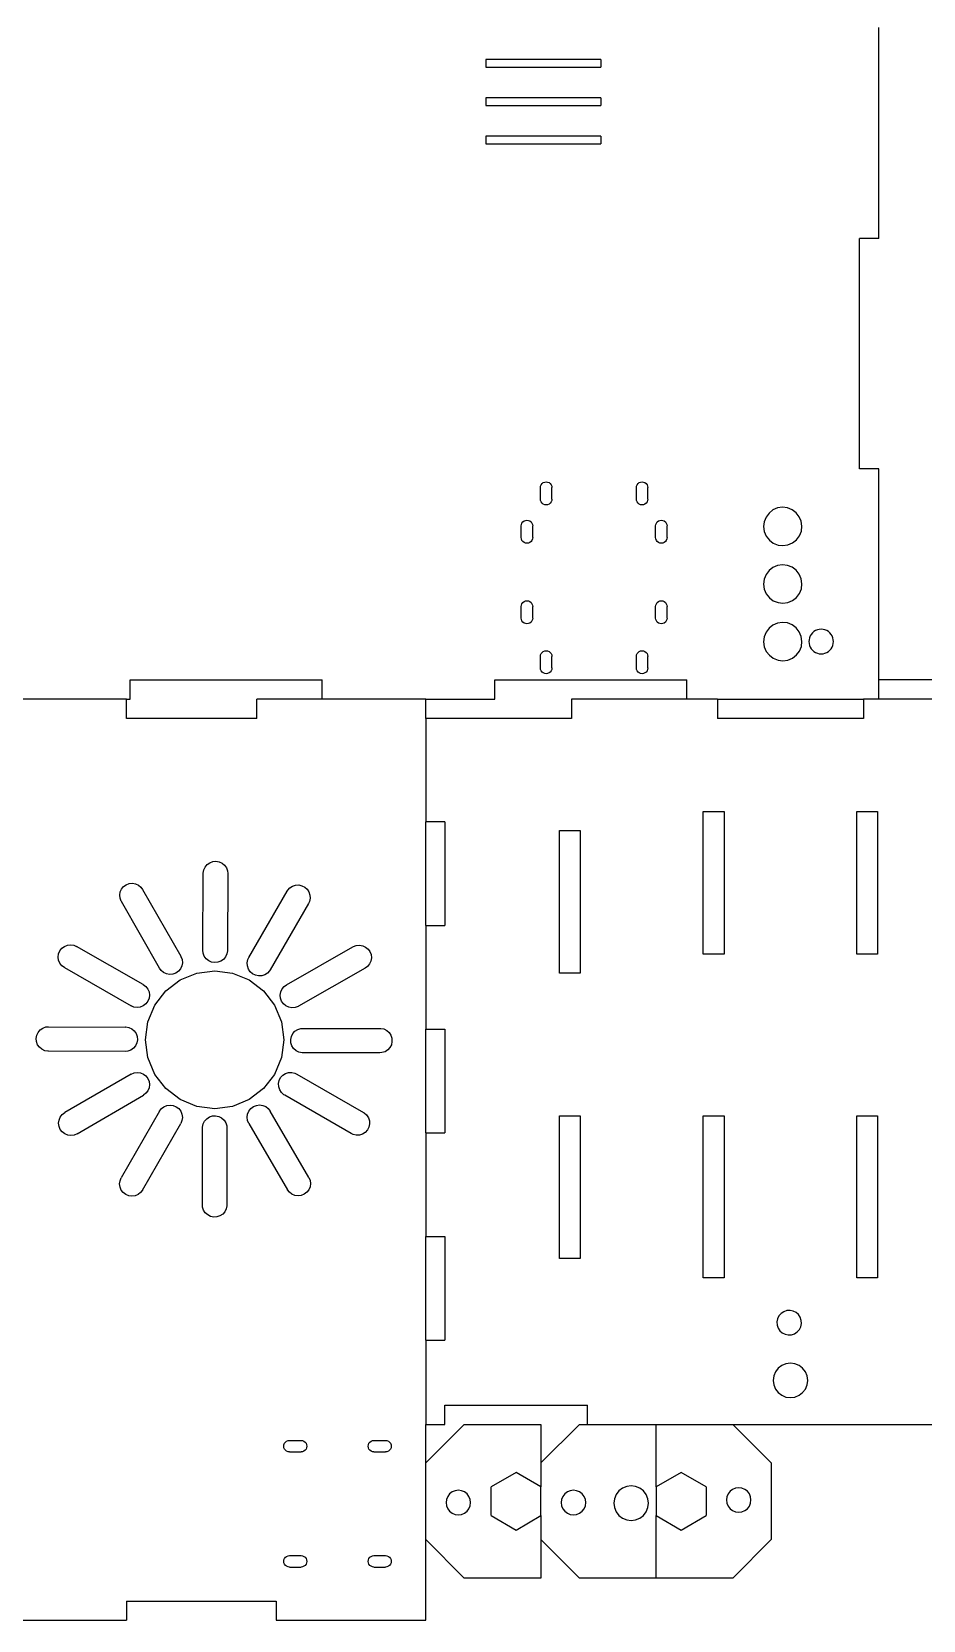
# Model space of a CAD drawing. Extents: x -1052 to 479, y -429 to 486.
# Drawn here: x -285.3 to -53.1, y -429.3 to -15.4 of the extents above; entities that cross this region are included whole.
import ezdxf

# ---------------------------------------------------------------- set-up
doc = ezdxf.new("R2010")
doc.units = 0
doc.layers.get('0').update_dxf_attribs({"linetype": 'CONTINUOUS'})

msp = doc.modelspace()

# ---------------------------------------------------------------- linework, layer by layer
for p, q in [((-64.68, -69.27), (-64.68, -14.27)), ((-137.08, -22.57), (-167.08, -22.57)), ((-167.08, -22.57), (-167.08, -24.57)), ((-167.08, -24.57), (-137.08, -24.57)), ((-137.08, -22.57), (-137.08, -24.57)), ((-137.08, -32.57), (-167.08, -32.57)), ((-167.08, -32.57), (-167.08, -34.57)), ((-137.08, -32.57), (-137.08, -34.57)), ((-167.08, -34.57), (-137.08, -34.57)), ((-167.08, -42.57), (-167.08, -44.57)), ((-137.08, -42.57), (-167.08, -42.57)), ((-167.08, -44.57), (-137.08, -44.57)), ((-137.08, -42.57), (-137.08, -44.57)), ((-69.68, -129.27), (-69.68, -69.27)), ((-64.68, -69.27), (-69.68, -69.27)), ((-64.68, -129.27), (-69.68, -129.27)), ((-64.68, -184.27), (-64.68, -129.27)), ((-152.83, -134.14), (-152.77, -133.75)), ((-152.83, -137.14), (-152.83, -134.14)), ((-152.77, -133.75), (-152.62, -133.39)), ((-152.62, -133.39), (-152.39, -133.08)), ((-152.39, -133.08), (-152.08, -132.84)), ((-152.08, -132.84), (-151.71, -132.69)), ((-151.71, -132.69), (-151.33, -132.64)), ((-151.33, -132.64), (-150.94, -132.69)), ((-150.94, -132.69), (-150.58, -132.84)), ((-150.58, -132.84), (-150.26, -133.08)), ((-150.26, -133.08), (-150.03, -133.39)), ((-150.03, -133.39), (-149.88, -133.75)), ((-149.88, -133.75), (-149.83, -134.14)), ((-149.83, -137.14), (-149.83, -134.14)), ((-127.83, -134.14), (-127.77, -133.75)), ((-127.83, -137.14), (-127.83, -134.14)), ((-127.77, -133.75), (-127.62, -133.39)), ((-127.62, -133.39), (-127.39, -133.08)), ((-127.39, -133.08), (-127.08, -132.84)), ((-127.08, -132.84), (-126.71, -132.69)), ((-126.71, -132.69), (-126.33, -132.64)), ((-126.33, -132.64), (-125.94, -132.69)), ((-125.94, -132.69), (-125.58, -132.84)), ((-125.58, -132.84), (-125.26, -133.08)), ((-125.26, -133.08), (-125.03, -133.39)), ((-125.03, -133.39), (-124.88, -133.75)), ((-124.88, -133.75), (-124.83, -134.14)), ((-124.83, -137.14), (-124.83, -134.14)), ((-152.77, -137.53), (-152.83, -137.14)), ((-152.62, -137.89), (-152.77, -137.53)), ((-152.39, -138.2), (-152.62, -137.89)), ((-152.08, -138.44), (-152.39, -138.2)), ((-151.71, -138.59), (-152.08, -138.44)), ((-151.33, -138.64), (-151.71, -138.59)), ((-150.94, -138.59), (-151.33, -138.64)), ((-150.58, -138.44), (-150.94, -138.59)), ((-150.26, -138.2), (-150.58, -138.44)), ((-150.03, -137.89), (-150.26, -138.2)), ((-149.88, -137.53), (-150.03, -137.89)), ((-149.83, -137.14), (-149.88, -137.53)), ((-127.77, -137.53), (-127.83, -137.14)), ((-127.62, -137.89), (-127.77, -137.53)), ((-127.39, -138.2), (-127.62, -137.89)), ((-127.08, -138.44), (-127.39, -138.2)), ((-126.71, -138.59), (-127.08, -138.44)), ((-126.33, -138.64), (-126.71, -138.59)), ((-125.94, -138.59), (-126.33, -138.64)), ((-125.58, -138.44), (-125.94, -138.59)), ((-125.26, -138.2), (-125.58, -138.44)), ((-125.03, -137.89), (-125.26, -138.2)), ((-124.88, -137.53), (-125.03, -137.89)), ((-124.83, -137.14), (-124.88, -137.53)), ((-92.23, -139.96), (-93.25, -140.77)), ((-91.03, -139.45), (-92.23, -139.96)), ((-89.73, -139.27), (-91.03, -139.45)), ((-88.44, -139.42), (-89.73, -139.27)), ((-87.23, -139.91), (-88.44, -139.42)), ((-86.18, -140.69), (-87.23, -139.91)), ((-85.38, -141.72), (-86.18, -140.69)), ((-157.83, -144.14), (-157.77, -143.75)), ((-157.83, -147.14), (-157.83, -144.14)), ((-157.77, -143.75), (-157.62, -143.39)), ((-157.62, -143.39), (-157.39, -143.08)), ((-157.39, -143.08), (-157.08, -142.84)), ((-157.08, -142.84), (-156.71, -142.69)), ((-156.71, -142.69), (-156.33, -142.64)), ((-156.33, -142.64), (-155.94, -142.69)), ((-155.94, -142.69), (-155.58, -142.84)), ((-155.58, -142.84), (-155.26, -143.08)), ((-155.26, -143.08), (-155.03, -143.39)), ((-155.03, -143.39), (-154.88, -143.75)), ((-154.88, -143.75), (-154.83, -144.14)), ((-154.83, -147.14), (-154.83, -144.14)), ((-122.83, -144.14), (-122.77, -143.75)), ((-122.83, -147.14), (-122.83, -144.14)), ((-122.77, -143.75), (-122.62, -143.39)), ((-122.62, -143.39), (-122.39, -143.08)), ((-122.39, -143.08), (-122.08, -142.84)), ((-122.08, -142.84), (-121.71, -142.69)), ((-121.71, -142.69), (-121.33, -142.64)), ((-121.33, -142.64), (-120.94, -142.69)), ((-120.94, -142.69), (-120.58, -142.84)), ((-120.58, -142.84), (-120.26, -143.08)), ((-120.26, -143.08), (-120.03, -143.39)), ((-120.03, -143.39), (-119.88, -143.75)), ((-119.88, -143.75), (-119.83, -144.14)), ((-119.83, -147.14), (-119.83, -144.14)), ((-94.52, -143.02), (-94.68, -144.32)), ((-94.68, -144.32), (-94.5, -145.61)), ((-94.04, -141.81), (-94.52, -143.02)), ((-93.25, -140.77), (-94.04, -141.81)), ((-84.87, -142.92), (-85.38, -141.72)), ((-84.68, -144.21), (-84.87, -142.92)), ((-84.84, -145.51), (-84.68, -144.21)), ((-157.77, -147.53), (-157.83, -147.14)), ((-157.62, -147.89), (-157.77, -147.53)), ((-157.39, -148.2), (-157.62, -147.89)), ((-157.08, -148.44), (-157.39, -148.2)), ((-156.71, -148.59), (-157.08, -148.44)), ((-156.33, -148.64), (-156.71, -148.59)), ((-155.94, -148.59), (-156.33, -148.64)), ((-155.58, -148.44), (-155.94, -148.59)), ((-155.26, -148.2), (-155.58, -148.44)), ((-155.03, -147.89), (-155.26, -148.2)), ((-154.88, -147.53), (-155.03, -147.89)), ((-154.83, -147.14), (-154.88, -147.53)), ((-122.77, -147.53), (-122.83, -147.14)), ((-122.62, -147.89), (-122.77, -147.53)), ((-122.39, -148.2), (-122.62, -147.89)), ((-122.08, -148.44), (-122.39, -148.2)), ((-121.71, -148.59), (-122.08, -148.44)), ((-121.33, -148.64), (-121.71, -148.59)), ((-120.94, -148.59), (-121.33, -148.64)), ((-120.58, -148.44), (-120.94, -148.59)), ((-120.26, -148.2), (-120.58, -148.44)), ((-120.03, -147.89), (-120.26, -148.2)), ((-119.88, -147.53), (-120.03, -147.89)), ((-119.83, -147.14), (-119.88, -147.53)), ((-94.5, -145.61), (-93.98, -146.81)), ((-93.98, -146.81), (-93.18, -147.84)), ((-93.18, -147.84), (-92.14, -148.62)), ((-92.14, -148.62), (-90.92, -149.11)), ((-88.34, -149.08), (-87.14, -148.57)), ((-87.14, -148.57), (-86.11, -147.76)), ((-86.11, -147.76), (-85.33, -146.72)), ((-85.33, -146.72), (-84.84, -145.51)), ((-90.92, -149.11), (-89.63, -149.27)), ((-89.63, -149.27), (-88.34, -149.08)), ((-94.04, -156.81), (-94.52, -158.02)), ((-93.25, -155.77), (-94.04, -156.81)), ((-92.23, -154.96), (-93.25, -155.77)), ((-91.03, -154.45), (-92.23, -154.96)), ((-89.73, -154.27), (-91.03, -154.45)), ((-88.44, -154.42), (-89.73, -154.27)), ((-87.23, -154.91), (-88.44, -154.42)), ((-86.18, -155.69), (-87.23, -154.91)), ((-85.38, -156.72), (-86.18, -155.69)), ((-84.87, -157.92), (-85.38, -156.72)), ((-94.52, -158.02), (-94.68, -159.32)), ((-94.68, -159.32), (-94.5, -160.61)), ((-94.5, -160.61), (-93.98, -161.81)), ((-85.33, -161.72), (-84.84, -160.51)), ((-84.68, -159.21), (-84.87, -157.92)), ((-84.84, -160.51), (-84.68, -159.21)), ((-157.83, -165.14), (-157.77, -164.75)), ((-157.83, -168.14), (-157.83, -165.14)), ((-157.77, -164.75), (-157.62, -164.39)), ((-157.62, -164.39), (-157.39, -164.08)), ((-157.39, -164.08), (-157.08, -163.84)), ((-157.08, -163.84), (-156.71, -163.69)), ((-156.71, -163.69), (-156.33, -163.64)), ((-156.33, -163.64), (-155.94, -163.69)), ((-155.94, -163.69), (-155.58, -163.84)), ((-155.58, -163.84), (-155.26, -164.08)), ((-155.26, -164.08), (-155.03, -164.39)), ((-155.03, -164.39), (-154.88, -164.75)), ((-154.88, -164.75), (-154.83, -165.14)), ((-154.83, -168.14), (-154.83, -165.14)), ((-122.83, -165.14), (-122.77, -164.75)), ((-122.83, -168.14), (-122.83, -165.14)), ((-122.77, -164.75), (-122.62, -164.39)), ((-122.62, -164.39), (-122.39, -164.08)), ((-122.39, -164.08), (-122.08, -163.84)), ((-122.08, -163.84), (-121.71, -163.69)), ((-121.71, -163.69), (-121.33, -163.64)), ((-121.33, -163.64), (-120.94, -163.69)), ((-120.94, -163.69), (-120.58, -163.84)), ((-120.58, -163.84), (-120.26, -164.08)), ((-120.26, -164.08), (-120.03, -164.39)), ((-120.03, -164.39), (-119.88, -164.75)), ((-119.88, -164.75), (-119.83, -165.14)), ((-119.83, -168.14), (-119.83, -165.14)), ((-93.98, -161.81), (-93.18, -162.84)), ((-93.18, -162.84), (-92.14, -163.62)), ((-92.14, -163.62), (-90.92, -164.11)), ((-90.92, -164.11), (-89.63, -164.27)), ((-89.63, -164.27), (-88.34, -164.08)), ((-88.34, -164.08), (-87.14, -163.57)), ((-87.14, -163.57), (-86.11, -162.76)), ((-86.11, -162.76), (-85.33, -161.72)), ((-157.77, -168.53), (-157.83, -168.14)), ((-157.62, -168.89), (-157.77, -168.53)), ((-157.39, -169.2), (-157.62, -168.89)), ((-157.08, -169.44), (-157.39, -169.2)), ((-156.71, -169.59), (-157.08, -169.44)), ((-156.33, -169.64), (-156.71, -169.59)), ((-155.94, -169.59), (-156.33, -169.64)), ((-155.58, -169.44), (-155.94, -169.59)), ((-155.26, -169.2), (-155.58, -169.44)), ((-155.03, -168.89), (-155.26, -169.2)), ((-154.88, -168.53), (-155.03, -168.89)), ((-154.83, -168.14), (-154.88, -168.53)), ((-122.77, -168.53), (-122.83, -168.14)), ((-122.62, -168.89), (-122.77, -168.53)), ((-122.39, -169.2), (-122.62, -168.89)), ((-122.08, -169.44), (-122.39, -169.2)), ((-121.71, -169.59), (-122.08, -169.44)), ((-121.33, -169.64), (-121.71, -169.59)), ((-120.94, -169.59), (-121.33, -169.64)), ((-120.58, -169.44), (-120.94, -169.59)), ((-120.26, -169.2), (-120.58, -169.44)), ((-120.03, -168.89), (-120.26, -169.2)), ((-119.88, -168.53), (-120.03, -168.89)), ((-119.83, -168.14), (-119.88, -168.53)), ((-91.03, -169.45), (-92.23, -169.96)), ((-89.73, -169.27), (-91.03, -169.45)), ((-88.44, -169.42), (-89.73, -169.27)), ((-87.23, -169.91), (-88.44, -169.42)), ((-94.52, -173.02), (-94.68, -174.32)), ((-94.04, -171.81), (-94.52, -173.02)), ((-93.25, -170.77), (-94.04, -171.81)), ((-92.23, -169.96), (-93.25, -170.77)), ((-86.18, -170.69), (-87.23, -169.91)), ((-85.38, -171.72), (-86.18, -170.69)), ((-84.87, -172.92), (-85.38, -171.72)), ((-84.68, -174.21), (-84.87, -172.92)), ((-82.84, -173.77), (-82.88, -174.27)), ((-82.72, -173.28), (-82.84, -173.77)), ((-82.53, -172.81), (-82.72, -173.28)), ((-82.27, -172.39), (-82.53, -172.81)), ((-81.94, -172), (-82.27, -172.39)), ((-81.56, -171.68), (-81.94, -172)), ((-81.13, -171.41), (-81.56, -171.68)), ((-80.67, -171.22), (-81.13, -171.41)), ((-80.18, -171.11), (-80.67, -171.22)), ((-79.68, -171.07), (-80.18, -171.11)), ((-79.18, -171.11), (-79.68, -171.07)), ((-78.69, -171.22), (-79.18, -171.11)), ((-78.23, -171.41), (-78.69, -171.22)), ((-77.8, -171.68), (-78.23, -171.41)), ((-77.42, -172), (-77.8, -171.68)), ((-77.09, -172.39), (-77.42, -172)), ((-76.83, -172.81), (-77.09, -172.39)), ((-76.64, -173.28), (-76.83, -172.81)), ((-76.52, -173.77), (-76.64, -173.28)), ((-76.48, -174.27), (-76.52, -173.77)), ((-152.83, -178.14), (-152.77, -177.75)), ((-152.77, -177.75), (-152.62, -177.39)), ((-152.62, -177.39), (-152.39, -177.08)), ((-152.39, -177.08), (-152.08, -176.84)), ((-152.08, -176.84), (-151.71, -176.69)), ((-151.71, -176.69), (-151.33, -176.64)), ((-151.33, -176.64), (-150.94, -176.69)), ((-150.94, -176.69), (-150.58, -176.84)), ((-150.58, -176.84), (-150.26, -177.08)), ((-150.26, -177.08), (-150.03, -177.39)), ((-150.03, -177.39), (-149.88, -177.75)), ((-149.88, -177.75), (-149.83, -178.14)), ((-127.83, -178.14), (-127.77, -177.75)), ((-127.77, -177.75), (-127.62, -177.39)), ((-127.62, -177.39), (-127.39, -177.08)), ((-127.39, -177.08), (-127.08, -176.84)), ((-127.08, -176.84), (-126.71, -176.69)), ((-126.71, -176.69), (-126.33, -176.64)), ((-126.33, -176.64), (-125.94, -176.69)), ((-125.94, -176.69), (-125.58, -176.84)), ((-125.58, -176.84), (-125.26, -177.08)), ((-125.26, -177.08), (-125.03, -177.39)), ((-125.03, -177.39), (-124.88, -177.75)), ((-124.88, -177.75), (-124.83, -178.14)), ((-94.68, -174.32), (-94.5, -175.61)), ((-94.5, -175.61), (-93.98, -176.81)), ((-93.98, -176.81), (-93.18, -177.84)), ((-93.18, -177.84), (-92.14, -178.62)), ((-87.14, -178.57), (-86.11, -177.76)), ((-86.11, -177.76), (-85.33, -176.72)), ((-85.33, -176.72), (-84.84, -175.51)), ((-84.84, -175.51), (-84.68, -174.21)), ((-82.88, -174.27), (-82.84, -174.77)), ((-82.84, -174.77), (-82.72, -175.25)), ((-82.72, -175.25), (-82.53, -175.72)), ((-82.53, -175.72), (-82.27, -176.15)), ((-82.27, -176.15), (-81.94, -176.53)), ((-81.94, -176.53), (-81.56, -176.85)), ((-81.56, -176.85), (-81.13, -177.12)), ((-81.13, -177.12), (-80.67, -177.31)), ((-80.67, -177.31), (-80.18, -177.43)), ((-80.18, -177.43), (-79.68, -177.47)), ((-79.68, -177.47), (-79.18, -177.43)), ((-79.18, -177.43), (-78.69, -177.31)), ((-78.69, -177.31), (-78.23, -177.12)), ((-78.23, -177.12), (-77.8, -176.85)), ((-77.8, -176.85), (-77.42, -176.53)), ((-77.42, -176.53), (-77.09, -176.15)), ((-77.09, -176.15), (-76.83, -175.72)), ((-76.83, -175.72), (-76.64, -175.25)), ((-76.64, -175.25), (-76.52, -174.77)), ((-76.52, -174.77), (-76.48, -174.27)), ((-152.83, -181.14), (-152.83, -178.14)), ((-152.77, -181.53), (-152.83, -181.14)), ((-152.62, -181.89), (-152.77, -181.53)), ((-152.39, -182.2), (-152.62, -181.89)), ((-150.03, -181.89), (-150.26, -182.2)), ((-149.88, -181.53), (-150.03, -181.89)), ((-149.83, -181.14), (-149.88, -181.53)), ((-149.83, -181.14), (-149.83, -178.14)), ((-127.83, -181.14), (-127.83, -178.14)), ((-127.77, -181.53), (-127.83, -181.14)), ((-127.62, -181.89), (-127.77, -181.53)), ((-127.39, -182.2), (-127.62, -181.89)), ((-125.03, -181.89), (-125.26, -182.2)), ((-124.88, -181.53), (-125.03, -181.89)), ((-124.83, -181.14), (-124.88, -181.53)), ((-124.83, -181.14), (-124.83, -178.14)), ((-92.14, -178.62), (-90.92, -179.11)), ((-90.92, -179.11), (-89.63, -179.27)), ((-89.63, -179.27), (-88.34, -179.08)), ((-88.34, -179.08), (-87.14, -178.57)), ((-259.68, -184.27), (-209.68, -184.27)), ((-259.68, -189.27), (-259.68, -184.27)), ((-209.68, -189.27), (-209.68, -184.27)), ((-164.68, -184.27), (-114.68, -184.27)), ((-164.68, -189.27), (-164.68, -184.27)), ((-152.08, -182.44), (-152.39, -182.2)), ((-151.71, -182.59), (-152.08, -182.44)), ((-151.33, -182.64), (-151.71, -182.59)), ((-150.94, -182.59), (-151.33, -182.64)), ((-150.58, -182.44), (-150.94, -182.59)), ((-150.26, -182.2), (-150.58, -182.44)), ((-127.08, -182.44), (-127.39, -182.2)), ((-126.71, -182.59), (-127.08, -182.44)), ((-126.33, -182.64), (-126.71, -182.59)), ((-125.94, -182.59), (-126.33, -182.64)), ((-125.58, -182.44), (-125.94, -182.59)), ((-125.26, -182.2), (-125.58, -182.44)), ((-114.68, -189.27), (-114.68, -184.27)), ((-14.68, -184.27), (-64.68, -184.27)), ((-64.68, -189.27), (-64.68, -184.27)), ((-260.68, -189.27), (-299.68, -189.27)), ((-260.68, -194.27), (-260.68, -189.27)), ((-260.68, -189.27), (-259.68, -189.27)), ((-226.68, -194.27), (-226.68, -189.27)), ((-209.68, -189.27), (-226.68, -189.27)), ((-182.68, -189.27), (-209.68, -189.27)), ((-182.68, -194.27), (-182.68, -189.27)), ((-182.68, -189.27), (-164.68, -189.27)), ((-114.68, -189.27), (-144.68, -189.27)), ((-144.68, -189.27), (-144.68, -194.27)), ((-106.68, -189.27), (-114.68, -189.27)), ((-106.68, -189.27), (-106.68, -194.27)), ((-106.68, -189.27), (-68.68, -189.27)), ((-68.68, -189.27), (-68.68, -194.27)), ((-64.68, -189.27), (-68.68, -189.27)), ((-30.68, -189.27), (-64.68, -189.27)), ((-226.68, -194.27), (-260.68, -194.27)), ((-182.68, -194.27), (-182.68, -221.27)), ((-144.68, -194.27), (-182.68, -194.27)), ((-68.68, -194.27), (-106.68, -194.27)), ((-110.38, -218.5), (-104.98, -218.5)), ((-110.38, -255.68), (-110.38, -218.5)), ((-104.98, -218.5), (-104.98, -255.68)), ((-70.38, -218.5), (-64.98, -218.5)), ((-70.38, -255.68), (-70.38, -218.5)), ((-64.98, -218.5), (-64.98, -255.68)), ((-177.68, -221.27), (-182.68, -221.27)), ((-182.68, -248.27), (-182.68, -221.27)), ((-177.68, -221.27), (-177.68, -248.27)), ((-147.88, -223.5), (-142.48, -223.5)), ((-147.88, -260.68), (-147.88, -223.5)), ((-142.48, -223.5), (-142.48, -260.68)), ((-238.95, -231.88), (-238.17, -231.59)), ((-238.17, -231.59), (-237.34, -231.52)), ((-237.34, -231.52), (-236.51, -231.66)), ((-236.51, -231.66), (-235.75, -232.01)), ((-240.73, -254.7), (-240.64, -234.7)), ((-240.65, -234.59), (-240.51, -233.77)), ((-240.64, -234.7), (-240.65, -234.59)), ((-240.51, -233.77), (-240.17, -233.01)), ((-240.17, -233.01), (-239.63, -232.37)), ((-239.63, -232.37), (-238.95, -231.88)), ((-235.75, -232.01), (-235.11, -232.54)), ((-235.11, -232.54), (-234.63, -233.22)), ((-234.63, -233.22), (-234.34, -234)), ((-234.27, -234.73), (-234.36, -254.73)), ((-234.34, -234), (-234.27, -234.73)), ((-262.42, -240.33), (-262.28, -239.51)), ((-262.28, -239.51), (-261.93, -238.75)), ((-261.93, -238.75), (-261.4, -238.1)), ((-261.4, -238.1), (-260.72, -237.62)), ((-260.72, -237.62), (-259.93, -237.33)), ((-259.93, -237.33), (-259.1, -237.25)), ((-259.1, -237.25), (-258.28, -237.39)), ((-258.28, -237.39), (-257.52, -237.74)), ((-257.52, -237.74), (-256.88, -238.28)), ((-256.88, -238.28), (-256.46, -238.87)), ((-256.46, -238.87), (-246.53, -256.23)), ((-228.76, -256.62), (-218.76, -239.3)), ((-218.76, -239.3), (-218.64, -239.07)), ((-218.64, -239.07), (-218.08, -238.45)), ((-218.08, -238.45), (-217.38, -238)), ((-217.38, -238), (-216.59, -237.74)), ((-216.59, -237.74), (-215.75, -237.69)), ((-215.75, -237.69), (-214.94, -237.87)), ((-214.94, -237.87), (-214.19, -238.25)), ((-214.19, -238.25), (-213.57, -238.81)), ((-213.57, -238.81), (-213.12, -239.51)), ((-213.12, -239.51), (-212.86, -240.3)), ((-262.34, -241.16), (-262.42, -240.33)), ((-262.05, -241.94), (-262.34, -241.16)), ((-261.99, -242.03), (-262.05, -241.94)), ((-252.07, -259.4), (-261.99, -242.03)), ((-213.25, -242.47), (-223.25, -259.79)), ((-212.99, -241.95), (-213.25, -242.47)), ((-212.82, -241.14), (-212.99, -241.95)), ((-212.86, -240.3), (-212.82, -241.14)), ((-182.68, -248.27), (-182.68, -275.27)), ((-182.68, -248.27), (-177.68, -248.27)), ((-278.44, -256.46), (-278.33, -255.63)), ((-278.33, -257.28), (-278.44, -256.46)), ((-278.33, -255.63), (-278.01, -254.86)), ((-278.01, -254.86), (-277.5, -254.19)), ((-277.5, -254.19), (-276.84, -253.68)), ((-276.84, -253.68), (-276.07, -253.36)), ((-276.07, -253.36), (-275.24, -253.26)), ((-275.24, -253.26), (-274.41, -253.36)), ((-274.41, -253.36), (-273.64, -253.68)), ((-256.28, -263.62), (-273.64, -253.68)), ((-246.53, -256.23), (-246.47, -256.32)), ((-246.47, -256.32), (-246.18, -257.11)), ((-240.67, -255.43), (-240.73, -254.7)), ((-240.38, -256.21), (-240.67, -255.43)), ((-239.89, -256.89), (-240.38, -256.21)), ((-234.84, -256.42), (-235.37, -257.06)), ((-234.49, -255.66), (-234.84, -256.42)), ((-234.35, -254.84), (-234.49, -255.66)), ((-234.36, -254.73), (-234.35, -254.84)), ((-219.01, -263.71), (-201.65, -253.79)), ((-201.65, -253.79), (-201.56, -253.73)), ((-201.56, -253.73), (-200.78, -253.43)), ((-200.78, -253.43), (-199.94, -253.36)), ((-199.94, -253.36), (-199.12, -253.5)), ((-199.12, -253.5), (-198.36, -253.85)), ((-198.36, -253.85), (-197.72, -254.38)), ((-197.72, -254.38), (-197.24, -255.06)), ((-197.24, -255.06), (-196.95, -255.84)), ((-196.95, -255.84), (-196.87, -256.68)), ((-104.98, -255.68), (-110.38, -255.68)), ((-64.98, -255.68), (-70.38, -255.68)), ((-278.01, -258.06), (-278.33, -257.28)), ((-277.5, -258.72), (-278.01, -258.06)), ((-276.84, -259.23), (-277.5, -258.72)), ((-276.84, -259.23), (-259.48, -269.17)), ((-251.65, -259.99), (-252.07, -259.4)), ((-251, -260.52), (-251.65, -259.99)), ((-250.25, -260.87), (-251, -260.52)), ((-247.81, -260.65), (-248.59, -260.94)), ((-247.12, -260.16), (-247.81, -260.65)), ((-246.59, -259.52), (-247.12, -260.16)), ((-246.68, -262.44), (-242.34, -260.64)), ((-246.24, -258.76), (-246.59, -259.52)), ((-246.1, -257.94), (-246.24, -258.76)), ((-246.18, -257.11), (-246.1, -257.94)), ((-242.34, -260.64), (-237.68, -260.03)), ((-239.25, -257.42), (-239.89, -256.89)), ((-238.49, -257.77), (-239.25, -257.42)), ((-237.67, -257.91), (-238.49, -257.77)), ((-237.68, -260.03), (-233.02, -260.64)), ((-236.84, -257.83), (-237.67, -257.91)), ((-236.05, -257.54), (-236.84, -257.83)), ((-235.37, -257.06), (-236.05, -257.54)), ((-233.02, -260.64), (-228.68, -262.44)), ((-229.2, -257.95), (-229.02, -257.14)), ((-229.15, -258.79), (-229.2, -257.95)), ((-228.89, -259.58), (-229.15, -258.79)), ((-229.02, -257.14), (-228.76, -256.62)), ((-228.44, -260.28), (-228.89, -259.58)), ((-227.82, -260.84), (-228.44, -260.28)), ((-223.93, -260.64), (-224.63, -261.09)), ((-223.37, -260.02), (-223.93, -260.64)), ((-223.25, -259.79), (-223.37, -260.02)), ((-198.48, -259.32), (-215.85, -269.25)), ((-197.89, -258.9), (-198.48, -259.32)), ((-197.36, -258.26), (-197.89, -258.9)), ((-197.01, -257.5), (-197.36, -258.26)), ((-196.87, -256.68), (-197.01, -257.5)), ((-142.48, -260.68), (-147.88, -260.68)), ((-256.28, -263.62), (-255.62, -264.13)), ((-255.62, -264.13), (-255.11, -264.8)), ((-255.11, -264.8), (-254.79, -265.57)), ((-250.41, -265.3), (-246.68, -262.44)), ((-249.42, -261.01), (-250.25, -260.87)), ((-248.59, -260.94), (-249.42, -261.01)), ((-228.68, -262.44), (-224.95, -265.3)), ((-227.08, -261.22), (-227.82, -260.84)), ((-226.26, -261.39), (-227.08, -261.22)), ((-225.42, -261.35), (-226.26, -261.39)), ((-224.63, -261.09), (-225.42, -261.35)), ((-220.49, -265.53), (-220.14, -264.77)), ((-220.14, -264.77), (-219.61, -264.13)), ((-219.61, -264.13), (-219.01, -263.71)), ((-255.62, -268.66), (-256.28, -269.17)), ((-255.11, -268), (-255.62, -268.66)), ((-254.79, -267.22), (-255.11, -268)), ((-255.07, -273.37), (-253.27, -269.03)), ((-254.79, -265.57), (-254.68, -266.4)), ((-254.68, -266.4), (-254.79, -267.22)), ((-253.27, -269.03), (-250.41, -265.3)), ((-224.95, -265.3), (-222.09, -269.03)), ((-222.09, -269.03), (-220.29, -273.37)), ((-220.63, -266.36), (-220.49, -265.53)), ((-220.55, -267.19), (-220.63, -266.36)), ((-220.26, -267.97), (-220.55, -267.19)), ((-219.78, -268.65), (-220.26, -267.97)), ((-219.13, -269.19), (-219.78, -268.65)), ((-258.71, -269.49), (-259.48, -269.17)), ((-257.88, -269.6), (-258.71, -269.49)), ((-257.06, -269.49), (-257.88, -269.6)), ((-256.28, -269.17), (-257.06, -269.49)), ((-218.38, -269.54), (-219.13, -269.19)), ((-217.55, -269.68), (-218.38, -269.54)), ((-216.72, -269.6), (-217.55, -269.68)), ((-215.94, -269.31), (-216.72, -269.6)), ((-215.85, -269.25), (-215.94, -269.31)), ((-284.19, -277.68), (-284.05, -276.86)), ((-284.05, -276.86), (-283.7, -276.1)), ((-283.7, -276.1), (-283.17, -275.45)), ((-283.17, -275.45), (-282.49, -274.97)), ((-282.49, -274.97), (-281.7, -274.68)), ((-281.7, -274.68), (-280.98, -274.61)), ((-280.98, -274.61), (-260.98, -274.7)), ((-260.98, -274.7), (-260.87, -274.69)), ((-260.87, -274.69), (-260.05, -274.83)), ((-260.05, -274.83), (-259.29, -275.18)), ((-259.29, -275.18), (-258.65, -275.72)), ((-258.65, -275.72), (-258.16, -276.4)), ((-258.16, -276.4), (-257.87, -277.18)), ((-257.87, -277.18), (-257.79, -278.01)), ((-255.68, -278.03), (-255.07, -273.37)), ((-220.29, -273.37), (-219.68, -278.03)), ((-217.87, -277.97), (-217.69, -277.16)), ((-217.69, -277.16), (-217.31, -276.41)), ((-217.31, -276.41), (-216.76, -275.79)), ((-216.76, -275.79), (-216.05, -275.34)), ((-216.05, -275.34), (-215.26, -275.08)), ((-215.26, -275.08), (-214.68, -275.05)), ((-214.68, -275.05), (-194.68, -275.05)), ((-194.68, -275.05), (-194.43, -275.04)), ((-194.43, -275.04), (-193.61, -275.21)), ((-193.61, -275.21), (-192.86, -275.59)), ((-192.86, -275.59), (-192.24, -276.15)), ((-192.24, -276.15), (-191.79, -276.85)), ((-191.79, -276.85), (-191.53, -277.64)), ((-182.68, -275.27), (-177.68, -275.27)), ((-182.68, -302.27), (-182.68, -275.27)), ((-177.68, -275.27), (-177.68, -302.27)), ((-284.11, -278.51), (-284.19, -277.68)), ((-283.82, -279.3), (-284.11, -278.51)), ((-283.34, -279.98), (-283.82, -279.3)), ((-282.7, -280.51), (-283.34, -279.98)), ((-281.94, -280.86), (-282.7, -280.51)), ((-281.11, -281), (-281.94, -280.86)), ((-281.01, -280.99), (-281.11, -281)), ((-261.01, -281.08), (-281.01, -280.99)), ((-260.28, -281.01), (-261.01, -281.08)), ((-259.5, -280.72), (-260.28, -281.01)), ((-258.82, -280.24), (-259.5, -280.72)), ((-258.28, -279.59), (-258.82, -280.24)), ((-257.93, -278.84), (-258.28, -279.59)), ((-257.79, -278.01), (-257.93, -278.84)), ((-255.07, -282.68), (-255.68, -278.03)), ((-219.68, -278.03), (-220.29, -282.68)), ((-217.82, -278.81), (-217.87, -277.97)), ((-217.57, -279.6), (-217.82, -278.81)), ((-217.11, -280.3), (-217.57, -279.6)), ((-216.49, -280.86), (-217.11, -280.3)), ((-215.75, -281.24), (-216.49, -280.86)), ((-214.93, -281.42), (-215.75, -281.24)), ((-214.68, -281.4), (-214.93, -281.42)), ((-194.68, -281.4), (-214.68, -281.4)), ((-194.1, -281.37), (-194.68, -281.4)), ((-193.3, -281.12), (-194.1, -281.37)), ((-192.6, -280.66), (-193.3, -281.12)), ((-192.04, -280.04), (-192.6, -280.66)), ((-191.66, -279.3), (-192.04, -280.04)), ((-191.49, -278.48), (-191.66, -279.3)), ((-191.53, -277.64), (-191.49, -278.48)), ((-253.27, -287.03), (-255.07, -282.68)), ((-220.29, -282.68), (-222.09, -287.03)), ((-259.45, -286.94), (-276.74, -297)), ((-259.45, -286.94), (-258.68, -286.62)), ((-258.68, -286.62), (-257.85, -286.51)), ((-257.85, -286.51), (-257.03, -286.62)), ((-257.03, -286.62), (-256.25, -286.94)), ((-256.25, -286.94), (-255.59, -287.44)), ((-255.59, -287.44), (-255.08, -288.11)), ((-255.08, -288.11), (-254.76, -288.88)), ((-254.76, -288.88), (-254.65, -289.71)), ((-254.65, -289.71), (-254.76, -290.54)), ((-250.41, -290.75), (-253.27, -287.03)), ((-222.09, -287.03), (-224.95, -290.75)), ((-221.05, -289.45), (-220.88, -288.63)), ((-221.01, -290.28), (-221.05, -289.45)), ((-220.88, -288.63), (-220.5, -287.89)), ((-220.5, -287.89), (-219.94, -287.27)), ((-219.94, -287.27), (-219.24, -286.81)), ((-219.24, -286.81), (-218.44, -286.55)), ((-218.44, -286.55), (-217.61, -286.51)), ((-217.61, -286.51), (-216.79, -286.68)), ((-216.79, -286.68), (-216.27, -286.95)), ((-216.27, -286.95), (-198.95, -296.95)), ((-273.54, -302.54), (-256.25, -292.48)), ((-255.59, -291.97), (-256.25, -292.48)), ((-255.08, -291.31), (-255.59, -291.97)), ((-254.76, -290.54), (-255.08, -291.31)), ((-246.68, -293.61), (-250.41, -290.75)), ((-242.34, -295.41), (-246.68, -293.61)), ((-228.68, -293.61), (-233.02, -295.41)), ((-224.95, -290.75), (-228.68, -293.61)), ((-220.75, -291.08), (-221.01, -290.28)), ((-220.29, -291.78), (-220.75, -291.08)), ((-219.67, -292.34), (-220.29, -291.78)), ((-219.45, -292.45), (-219.67, -292.34)), ((-202.13, -302.45), (-219.45, -292.45)), ((-277.91, -298.17), (-277.4, -297.5)), ((-277.4, -297.5), (-276.74, -297)), ((-252.08, -296.63), (-262.02, -313.98)), ((-252.08, -296.63), (-251.57, -295.97)), ((-251.57, -295.97), (-250.91, -295.46)), ((-250.91, -295.46), (-250.14, -295.14)), ((-250.14, -295.14), (-249.31, -295.03)), ((-249.31, -295.03), (-248.48, -295.14)), ((-248.48, -295.14), (-247.71, -295.46)), ((-247.71, -295.46), (-247.05, -295.97)), ((-247.05, -295.97), (-246.54, -296.63)), ((-246.54, -296.63), (-246.22, -297.4)), ((-246.22, -297.4), (-246.11, -298.23)), ((-237.68, -296.03), (-242.34, -295.41)), ((-239.06, -298.14), (-238.26, -297.88)), ((-238.26, -297.88), (-237.43, -297.84)), ((-233.02, -295.41), (-237.68, -296.03)), ((-237.43, -297.84), (-236.61, -298.01)), ((-229.2, -298.2), (-229.09, -297.37)), ((-229.09, -297.37), (-228.77, -296.6)), ((-228.77, -296.6), (-228.26, -295.94)), ((-228.26, -295.94), (-227.6, -295.43)), ((-227.6, -295.43), (-226.83, -295.11)), ((-226.83, -295.11), (-226, -295)), ((-226, -295), (-225.17, -295.11)), ((-225.17, -295.11), (-224.4, -295.43)), ((-224.4, -295.43), (-223.74, -295.94)), ((-223.74, -295.94), (-223.23, -296.6)), ((-213.17, -313.89), (-223.23, -296.6)), ((-198.95, -296.95), (-198.73, -297.06)), ((-198.73, -297.06), (-198.11, -297.62)), ((-198.11, -297.62), (-197.65, -298.32)), ((-147.88, -297.85), (-142.48, -297.85)), ((-147.88, -335.03), (-147.88, -297.85)), ((-142.48, -297.85), (-142.48, -335.03)), ((-110.38, -297.85), (-104.98, -297.85)), ((-110.38, -340.03), (-110.38, -297.85)), ((-104.98, -297.85), (-104.98, -340.03)), ((-70.38, -297.85), (-64.98, -297.85)), ((-70.38, -340.03), (-70.38, -297.85)), ((-64.98, -297.85), (-64.98, -340.03)), ((-278.34, -299.77), (-278.23, -298.94)), ((-278.23, -300.6), (-278.34, -299.77)), ((-278.23, -298.94), (-277.91, -298.17)), ((-277.91, -301.37), (-278.23, -300.6)), ((-277.4, -302.03), (-277.91, -301.37)), ((-276.74, -302.54), (-277.4, -302.03)), ((-256.48, -317.18), (-246.54, -299.83)), ((-246.22, -299.06), (-246.54, -299.83)), ((-246.11, -298.23), (-246.22, -299.06)), ((-240.87, -300.77), (-240.7, -299.96)), ((-240.86, -301.03), (-240.87, -300.77)), ((-240.86, -321.03), (-240.86, -301.03)), ((-240.7, -299.96), (-240.32, -299.21)), ((-240.32, -299.21), (-239.76, -298.59)), ((-239.76, -298.59), (-239.06, -298.14)), ((-236.61, -298.01), (-235.87, -298.39)), ((-235.87, -298.39), (-235.25, -298.95)), ((-235.25, -298.95), (-234.79, -299.65)), ((-234.79, -299.65), (-234.53, -300.44)), ((-234.53, -300.44), (-234.5, -301.03)), ((-234.5, -301.03), (-234.5, -321.03)), ((-229.09, -299.03), (-229.2, -298.2)), ((-228.77, -299.8), (-229.09, -299.03)), ((-228.77, -299.8), (-218.71, -317.09)), ((-198.46, -302.14), (-199.16, -302.59)), ((-197.9, -301.51), (-198.46, -302.14)), ((-197.52, -300.77), (-197.9, -301.51)), ((-197.65, -298.32), (-197.39, -299.12)), ((-197.35, -299.95), (-197.52, -300.77)), ((-197.39, -299.12), (-197.35, -299.95)), ((-275.97, -302.86), (-276.74, -302.54)), ((-275.14, -302.97), (-275.97, -302.86)), ((-274.31, -302.86), (-275.14, -302.97)), ((-273.54, -302.54), (-274.31, -302.86)), ((-201.61, -302.72), (-202.13, -302.45)), ((-200.79, -302.89), (-201.61, -302.72)), ((-199.96, -302.85), (-200.79, -302.89)), ((-199.16, -302.59), (-199.96, -302.85)), ((-182.68, -302.27), (-182.68, -329.27)), ((-182.68, -302.27), (-177.68, -302.27)), ((-262.34, -314.76), (-262.02, -313.98)), ((-213.17, -313.89), (-212.85, -314.66)), ((-262.45, -315.58), (-262.34, -314.76)), ((-262.34, -316.41), (-262.45, -315.58)), ((-262.02, -317.18), (-262.34, -316.41)), ((-261.51, -317.85), (-262.02, -317.18)), ((-260.85, -318.36), (-261.51, -317.85)), ((-260.08, -318.67), (-260.85, -318.36)), ((-259.25, -318.78), (-260.08, -318.67)), ((-258.42, -318.67), (-259.25, -318.78)), ((-257.65, -318.36), (-258.42, -318.67)), ((-256.99, -317.85), (-257.65, -318.36)), ((-256.48, -317.18), (-256.99, -317.85)), ((-218.2, -317.75), (-218.71, -317.09)), ((-217.54, -318.26), (-218.2, -317.75)), ((-216.77, -318.58), (-217.54, -318.26)), ((-215.94, -318.69), (-216.77, -318.58)), ((-215.11, -318.58), (-215.94, -318.69)), ((-214.34, -318.26), (-215.11, -318.58)), ((-213.68, -317.75), (-214.34, -318.26)), ((-213.17, -317.09), (-213.68, -317.75)), ((-212.85, -316.31), (-213.17, -317.09)), ((-212.85, -314.66), (-212.74, -315.49)), ((-212.74, -315.49), (-212.85, -316.31)), ((-240.83, -321.61), (-240.86, -321.03)), ((-240.57, -322.4), (-240.83, -321.61)), ((-240.12, -323.1), (-240.57, -322.4)), ((-235.04, -322.84), (-235.6, -323.46)), ((-234.67, -322.1), (-235.04, -322.84)), ((-234.49, -321.28), (-234.67, -322.1)), ((-234.5, -321.03), (-234.49, -321.28)), ((-239.49, -323.66), (-240.12, -323.1)), ((-238.75, -324.04), (-239.49, -323.66)), ((-237.93, -324.22), (-238.75, -324.04)), ((-237.1, -324.17), (-237.93, -324.22)), ((-236.3, -323.91), (-237.1, -324.17)), ((-235.6, -323.46), (-236.3, -323.91)), ((-182.68, -329.27), (-177.68, -329.27)), ((-182.68, -356.27), (-182.68, -329.27)), ((-177.68, -329.27), (-177.68, -356.27)), ((-142.48, -335.03), (-147.88, -335.03)), ((-104.98, -340.03), (-110.38, -340.03)), ((-64.98, -340.03), (-70.38, -340.03)), ((-91.04, -350.7), (-91.21, -351.52)), ((-91.21, -351.52), (-91.15, -352.35)), ((-90.67, -349.95), (-91.04, -350.7)), ((-90.11, -349.33), (-90.67, -349.95)), ((-89.42, -348.87), (-90.11, -349.33)), ((-88.62, -348.6), (-89.42, -348.87)), ((-87.79, -348.55), (-88.62, -348.6)), ((-86.97, -348.72), (-87.79, -348.55)), ((-86.22, -349.09), (-86.97, -348.72)), ((-85.6, -349.64), (-86.22, -349.09)), ((-85.14, -350.34), (-85.6, -349.64)), ((-84.87, -351.13), (-85.14, -350.34)), ((-84.82, -351.97), (-84.87, -351.13)), ((-91.15, -352.35), (-90.89, -353.15)), ((-90.89, -353.15), (-90.43, -353.84)), ((-90.43, -353.84), (-89.8, -354.4)), ((-89.8, -354.4), (-89.05, -354.77)), ((-89.05, -354.77), (-88.24, -354.94)), ((-88.24, -354.94), (-87.4, -354.88)), ((-87.4, -354.88), (-86.61, -354.62)), ((-86.61, -354.62), (-85.91, -354.16)), ((-85.91, -354.16), (-85.36, -353.53)), ((-85.36, -353.53), (-84.99, -352.78)), ((-84.99, -352.78), (-84.82, -351.97)), ((-182.68, -356.27), (-182.68, -378.27)), ((-182.68, -356.27), (-177.68, -356.27)), ((-90.86, -363.58), (-91.58, -364.52)), ((-89.93, -362.87), (-90.86, -363.58)), ((-88.85, -362.42), (-89.93, -362.87)), ((-87.68, -362.27), (-88.85, -362.42)), ((-86.52, -362.42), (-87.68, -362.27)), ((-85.43, -362.87), (-86.52, -362.42)), ((-84.5, -363.58), (-85.43, -362.87)), ((-83.78, -364.52), (-84.5, -363.58)), ((-92.03, -365.6), (-92.18, -366.77)), ((-92.18, -366.77), (-92.03, -367.93)), ((-91.58, -364.52), (-92.03, -365.6)), ((-92.03, -367.93), (-91.58, -369.02)), ((-83.33, -365.6), (-83.78, -364.52)), ((-83.78, -369.02), (-83.33, -367.93)), ((-83.18, -366.77), (-83.33, -365.6)), ((-83.33, -367.93), (-83.18, -366.77)), ((-91.58, -369.02), (-90.86, -369.95)), ((-90.86, -369.95), (-89.93, -370.66)), ((-89.93, -370.66), (-88.85, -371.11)), ((-88.85, -371.11), (-87.68, -371.27)), ((-87.68, -371.27), (-86.52, -371.11)), ((-86.52, -371.11), (-85.43, -370.66)), ((-85.43, -370.66), (-84.5, -369.95)), ((-84.5, -369.95), (-83.78, -369.02)), ((-177.68, -373.27), (-140.58, -373.27)), ((-177.68, -378.27), (-177.68, -373.27)), ((-140.58, -378.27), (-140.58, -373.27)), ((-182.68, -388.27), (-172.68, -378.27)), ((-182.68, -378.27), (-177.68, -378.27)), ((-182.68, -388.27), (-182.68, -378.27)), ((-172.68, -378.27), (-152.68, -378.27)), ((-152.68, -388.27), (-142.68, -378.27)), ((-152.68, -378.27), (-152.68, -388.27)), ((-142.68, -378.27), (-140.58, -378.27)), ((-140.58, -378.27), (-122.68, -378.27)), ((-122.68, -378.27), (-102.68, -378.27)), ((-122.68, -394.51), (-122.68, -378.27)), ((-102.68, -378.27), (-92.68, -388.27)), ((-102.68, -378.27), (-34.78, -378.27)), ((-219.69, -383.92), (-219.64, -383.53)), ((-219.64, -384.31), (-219.69, -383.92)), ((-219.64, -383.53), (-219.49, -383.17)), ((-219.49, -384.67), (-219.64, -384.31)), ((-219.49, -383.17), (-219.25, -382.86)), ((-219.25, -384.98), (-219.49, -384.67)), ((-219.25, -382.86), (-218.94, -382.62)), ((-218.94, -382.62), (-218.58, -382.47)), ((-218.58, -382.47), (-218.19, -382.42)), ((-218.19, -382.42), (-215.19, -382.42)), ((-215.19, -382.42), (-214.8, -382.47)), ((-214.8, -382.47), (-214.44, -382.62)), ((-214.44, -382.62), (-214.13, -382.86)), ((-214.13, -382.86), (-213.89, -383.17)), ((-213.89, -384.67), (-214.13, -384.98)), ((-213.89, -383.17), (-213.74, -383.53)), ((-213.74, -384.31), (-213.89, -384.67)), ((-213.74, -383.53), (-213.69, -383.92)), ((-213.69, -383.92), (-213.74, -384.31)), ((-197.69, -383.92), (-197.64, -383.53)), ((-197.64, -384.31), (-197.69, -383.92)), ((-197.64, -383.53), (-197.49, -383.17)), ((-197.49, -384.67), (-197.64, -384.31)), ((-197.49, -383.17), (-197.25, -382.86)), ((-197.25, -384.98), (-197.49, -384.67)), ((-197.25, -382.86), (-196.94, -382.62)), ((-196.94, -382.62), (-196.58, -382.47)), ((-196.58, -382.47), (-196.19, -382.42)), ((-196.19, -382.42), (-193.19, -382.42)), ((-193.19, -382.42), (-192.8, -382.47)), ((-192.8, -382.47), (-192.44, -382.62)), ((-192.44, -382.62), (-192.13, -382.86)), ((-192.13, -382.86), (-191.89, -383.17)), ((-191.89, -384.67), (-192.13, -384.98)), ((-191.89, -383.17), (-191.74, -383.53)), ((-191.74, -384.31), (-191.89, -384.67)), ((-191.74, -383.53), (-191.69, -383.92)), ((-191.69, -383.92), (-191.74, -384.31)), ((-218.94, -385.22), (-219.25, -384.98)), ((-218.58, -385.37), (-218.94, -385.22)), ((-218.19, -385.42), (-218.58, -385.37)), ((-218.19, -385.42), (-215.19, -385.42)), ((-214.8, -385.37), (-215.19, -385.42)), ((-214.44, -385.22), (-214.8, -385.37)), ((-214.13, -384.98), (-214.44, -385.22)), ((-196.94, -385.22), (-197.25, -384.98)), ((-196.58, -385.37), (-196.94, -385.22)), ((-196.19, -385.42), (-196.58, -385.37)), ((-196.19, -385.42), (-193.19, -385.42)), ((-192.8, -385.37), (-193.19, -385.42)), ((-192.44, -385.22), (-192.8, -385.37)), ((-192.13, -384.98), (-192.44, -385.22)), ((-182.68, -408.27), (-182.68, -388.27)), ((-152.68, -388.27), (-152.68, -394.51)), ((-92.68, -388.27), (-92.68, -408.27)), ((-159.18, -390.76), (-165.68, -394.51)), ((-152.68, -394.51), (-159.18, -390.76)), ((-116.18, -390.76), (-122.68, -394.51)), ((-109.68, -394.51), (-116.18, -390.76)), ((-176.97, -397), (-177.29, -397.77)), ((-176.47, -396.34), (-176.97, -397)), ((-175.8, -395.83), (-176.47, -396.34)), ((-175.03, -395.51), (-175.8, -395.83)), ((-174.2, -395.4), (-175.03, -395.51)), ((-173.38, -395.51), (-174.2, -395.4)), ((-172.6, -395.83), (-173.38, -395.51)), ((-171.94, -396.34), (-172.6, -395.83)), ((-171.43, -397), (-171.94, -396.34)), ((-171.11, -397.77), (-171.43, -397)), ((-165.68, -402.02), (-165.68, -394.51)), ((-152.68, -402.02), (-152.68, -394.51)), ((-146.97, -397), (-147.29, -397.77)), ((-146.47, -396.34), (-146.97, -397)), ((-145.8, -395.83), (-146.47, -396.34)), ((-145.03, -395.51), (-145.8, -395.83)), ((-144.2, -395.4), (-145.03, -395.51)), ((-143.38, -395.51), (-144.2, -395.4)), ((-142.6, -395.83), (-143.38, -395.51)), ((-141.94, -396.34), (-142.6, -395.83)), ((-141.43, -397), (-141.94, -396.34)), ((-141.11, -397.77), (-141.43, -397)), ((-133.08, -396.52), (-133.53, -397.6)), ((-132.36, -395.58), (-133.08, -396.52)), ((-131.43, -394.87), (-132.36, -395.58)), ((-130.35, -394.42), (-131.43, -394.87)), ((-129.18, -394.27), (-130.35, -394.42)), ((-128.02, -394.42), (-129.18, -394.27)), ((-126.93, -394.87), (-128.02, -394.42)), ((-126, -395.58), (-126.93, -394.87)), ((-125.28, -396.52), (-126, -395.58)), ((-124.83, -397.6), (-125.28, -396.52)), ((-122.68, -394.51), (-122.68, -402.02)), ((-109.68, -394.51), (-109.68, -402.02)), ((-104.25, -397.11), (-104.36, -397.93)), ((-103.93, -396.33), (-104.25, -397.11)), ((-103.42, -395.67), (-103.93, -396.33)), ((-102.76, -395.16), (-103.42, -395.67)), ((-101.99, -394.84), (-102.76, -395.16)), ((-101.16, -394.73), (-101.99, -394.84)), ((-100.33, -394.84), (-101.16, -394.73)), ((-99.56, -395.16), (-100.33, -394.84)), ((-98.9, -395.67), (-99.56, -395.16)), ((-98.39, -396.33), (-98.9, -395.67)), ((-98.07, -397.11), (-98.39, -396.33)), ((-97.96, -397.93), (-98.07, -397.11)), ((-177.29, -397.77), (-177.4, -398.6)), ((-177.4, -398.6), (-177.29, -399.43)), ((-177.29, -399.43), (-176.97, -400.2)), ((-176.97, -400.2), (-176.47, -400.86)), ((-176.47, -400.86), (-175.8, -401.37)), ((-175.8, -401.37), (-175.03, -401.69)), ((-173.38, -401.69), (-172.6, -401.37)), ((-172.6, -401.37), (-171.94, -400.86)), ((-171.94, -400.86), (-171.43, -400.2)), ((-171.43, -400.2), (-171.11, -399.43)), ((-171, -398.6), (-171.11, -397.77)), ((-171.11, -399.43), (-171, -398.6)), ((-147.29, -397.77), (-147.4, -398.6)), ((-147.4, -398.6), (-147.29, -399.43)), ((-147.29, -399.43), (-146.97, -400.2)), ((-146.97, -400.2), (-146.47, -400.86)), ((-146.47, -400.86), (-145.8, -401.37)), ((-145.8, -401.37), (-145.03, -401.69)), ((-143.38, -401.69), (-142.6, -401.37)), ((-142.6, -401.37), (-141.94, -400.86)), ((-141.94, -400.86), (-141.43, -400.2)), ((-141.43, -400.2), (-141.11, -399.43)), ((-141, -398.6), (-141.11, -397.77)), ((-141.11, -399.43), (-141, -398.6)), ((-133.53, -397.6), (-133.68, -398.77)), ((-133.68, -398.77), (-133.53, -399.93)), ((-133.53, -399.93), (-133.08, -401.02)), ((-133.08, -401.02), (-132.36, -401.95)), ((-126, -401.95), (-125.28, -401.02)), ((-125.28, -401.02), (-124.83, -399.93)), ((-124.68, -398.77), (-124.83, -397.6)), ((-124.83, -399.93), (-124.68, -398.77)), ((-104.36, -397.93), (-104.25, -398.76)), ((-104.25, -398.76), (-103.93, -399.53)), ((-103.93, -399.53), (-103.42, -400.2)), ((-103.42, -400.2), (-102.76, -400.71)), ((-102.76, -400.71), (-101.99, -401.02)), ((-101.99, -401.02), (-101.16, -401.13)), ((-101.16, -401.13), (-100.33, -401.02)), ((-100.33, -401.02), (-99.56, -400.71)), ((-99.56, -400.71), (-98.9, -400.2)), ((-98.9, -400.2), (-98.39, -399.53)), ((-98.39, -399.53), (-98.07, -398.76)), ((-98.07, -398.76), (-97.96, -397.93)), ((-175.03, -401.69), (-174.2, -401.8)), ((-174.2, -401.8), (-173.38, -401.69)), ((-165.68, -402.02), (-159.18, -405.77)), ((-159.18, -405.77), (-152.68, -402.02)), ((-152.68, -402.02), (-152.68, -408.27)), ((-145.03, -401.69), (-144.2, -401.8)), ((-144.2, -401.8), (-143.38, -401.69)), ((-132.36, -401.95), (-131.43, -402.66)), ((-131.43, -402.66), (-130.35, -403.11)), ((-130.35, -403.11), (-129.18, -403.27)), ((-129.18, -403.27), (-128.02, -403.11)), ((-128.02, -403.11), (-126.93, -402.66)), ((-126.93, -402.66), (-126, -401.95)), ((-122.68, -402.02), (-116.18, -405.77)), ((-122.68, -418.27), (-122.68, -402.02)), ((-116.18, -405.77), (-109.68, -402.02)), ((-172.68, -418.27), (-182.68, -408.27)), ((-182.68, -429.27), (-182.68, -408.27)), ((-142.68, -418.27), (-152.68, -408.27)), ((-152.68, -408.27), (-152.68, -418.27)), ((-92.68, -408.27), (-102.68, -418.27)), ((-219.69, -413.92), (-219.64, -413.53)), ((-219.64, -413.53), (-219.49, -413.17)), ((-219.49, -413.17), (-219.25, -412.86)), ((-219.25, -412.86), (-218.94, -412.62)), ((-218.94, -412.62), (-218.58, -412.47)), ((-218.58, -412.47), (-218.19, -412.42)), ((-218.19, -412.42), (-215.19, -412.42)), ((-215.19, -412.42), (-214.8, -412.47)), ((-214.8, -412.47), (-214.44, -412.62)), ((-214.44, -412.62), (-214.13, -412.86)), ((-214.13, -412.86), (-213.89, -413.17)), ((-213.89, -413.17), (-213.74, -413.53)), ((-213.74, -413.53), (-213.69, -413.92)), ((-197.69, -413.92), (-197.64, -413.53)), ((-197.64, -413.53), (-197.49, -413.17)), ((-197.49, -413.17), (-197.25, -412.86)), ((-197.25, -412.86), (-196.94, -412.62)), ((-196.94, -412.62), (-196.58, -412.47)), ((-196.58, -412.47), (-196.19, -412.42)), ((-196.19, -412.42), (-193.19, -412.42)), ((-193.19, -412.42), (-192.8, -412.47)), ((-192.8, -412.47), (-192.44, -412.62)), ((-192.44, -412.62), (-192.13, -412.86)), ((-192.13, -412.86), (-191.89, -413.17)), ((-191.89, -413.17), (-191.74, -413.53)), ((-191.74, -413.53), (-191.69, -413.92)), ((-219.64, -414.31), (-219.69, -413.92)), ((-219.49, -414.67), (-219.64, -414.31)), ((-219.25, -414.98), (-219.49, -414.67)), ((-218.94, -415.22), (-219.25, -414.98)), ((-218.58, -415.37), (-218.94, -415.22)), ((-218.19, -415.42), (-218.58, -415.37)), ((-218.19, -415.42), (-215.19, -415.42)), ((-214.8, -415.37), (-215.19, -415.42)), ((-214.44, -415.22), (-214.8, -415.37)), ((-214.13, -414.98), (-214.44, -415.22)), ((-213.89, -414.67), (-214.13, -414.98)), ((-213.74, -414.31), (-213.89, -414.67)), ((-213.69, -413.92), (-213.74, -414.31)), ((-197.64, -414.31), (-197.69, -413.92)), ((-197.49, -414.67), (-197.64, -414.31)), ((-197.25, -414.98), (-197.49, -414.67)), ((-196.94, -415.22), (-197.25, -414.98)), ((-196.58, -415.37), (-196.94, -415.22)), ((-196.19, -415.42), (-196.58, -415.37)), ((-196.19, -415.42), (-193.19, -415.42)), ((-192.8, -415.37), (-193.19, -415.42)), ((-192.44, -415.22), (-192.8, -415.37)), ((-192.13, -414.98), (-192.44, -415.22)), ((-191.89, -414.67), (-192.13, -414.98)), ((-191.74, -414.31), (-191.89, -414.67)), ((-191.69, -413.92), (-191.74, -414.31)), ((-152.68, -418.27), (-172.68, -418.27)), ((-122.68, -418.27), (-142.68, -418.27)), ((-102.68, -418.27), (-122.68, -418.27)), ((-260.68, -424.27), (-260.68, -429.27)), ((-260.68, -424.27), (-221.68, -424.27)), ((-221.68, -424.27), (-221.68, -429.27)), ((-299.68, -429.27), (-260.68, -429.27)), ((-221.68, -429.27), (-182.68, -429.27))]:
    msp.add_line(p, q)

doc.saveas('drawing.dxf')
